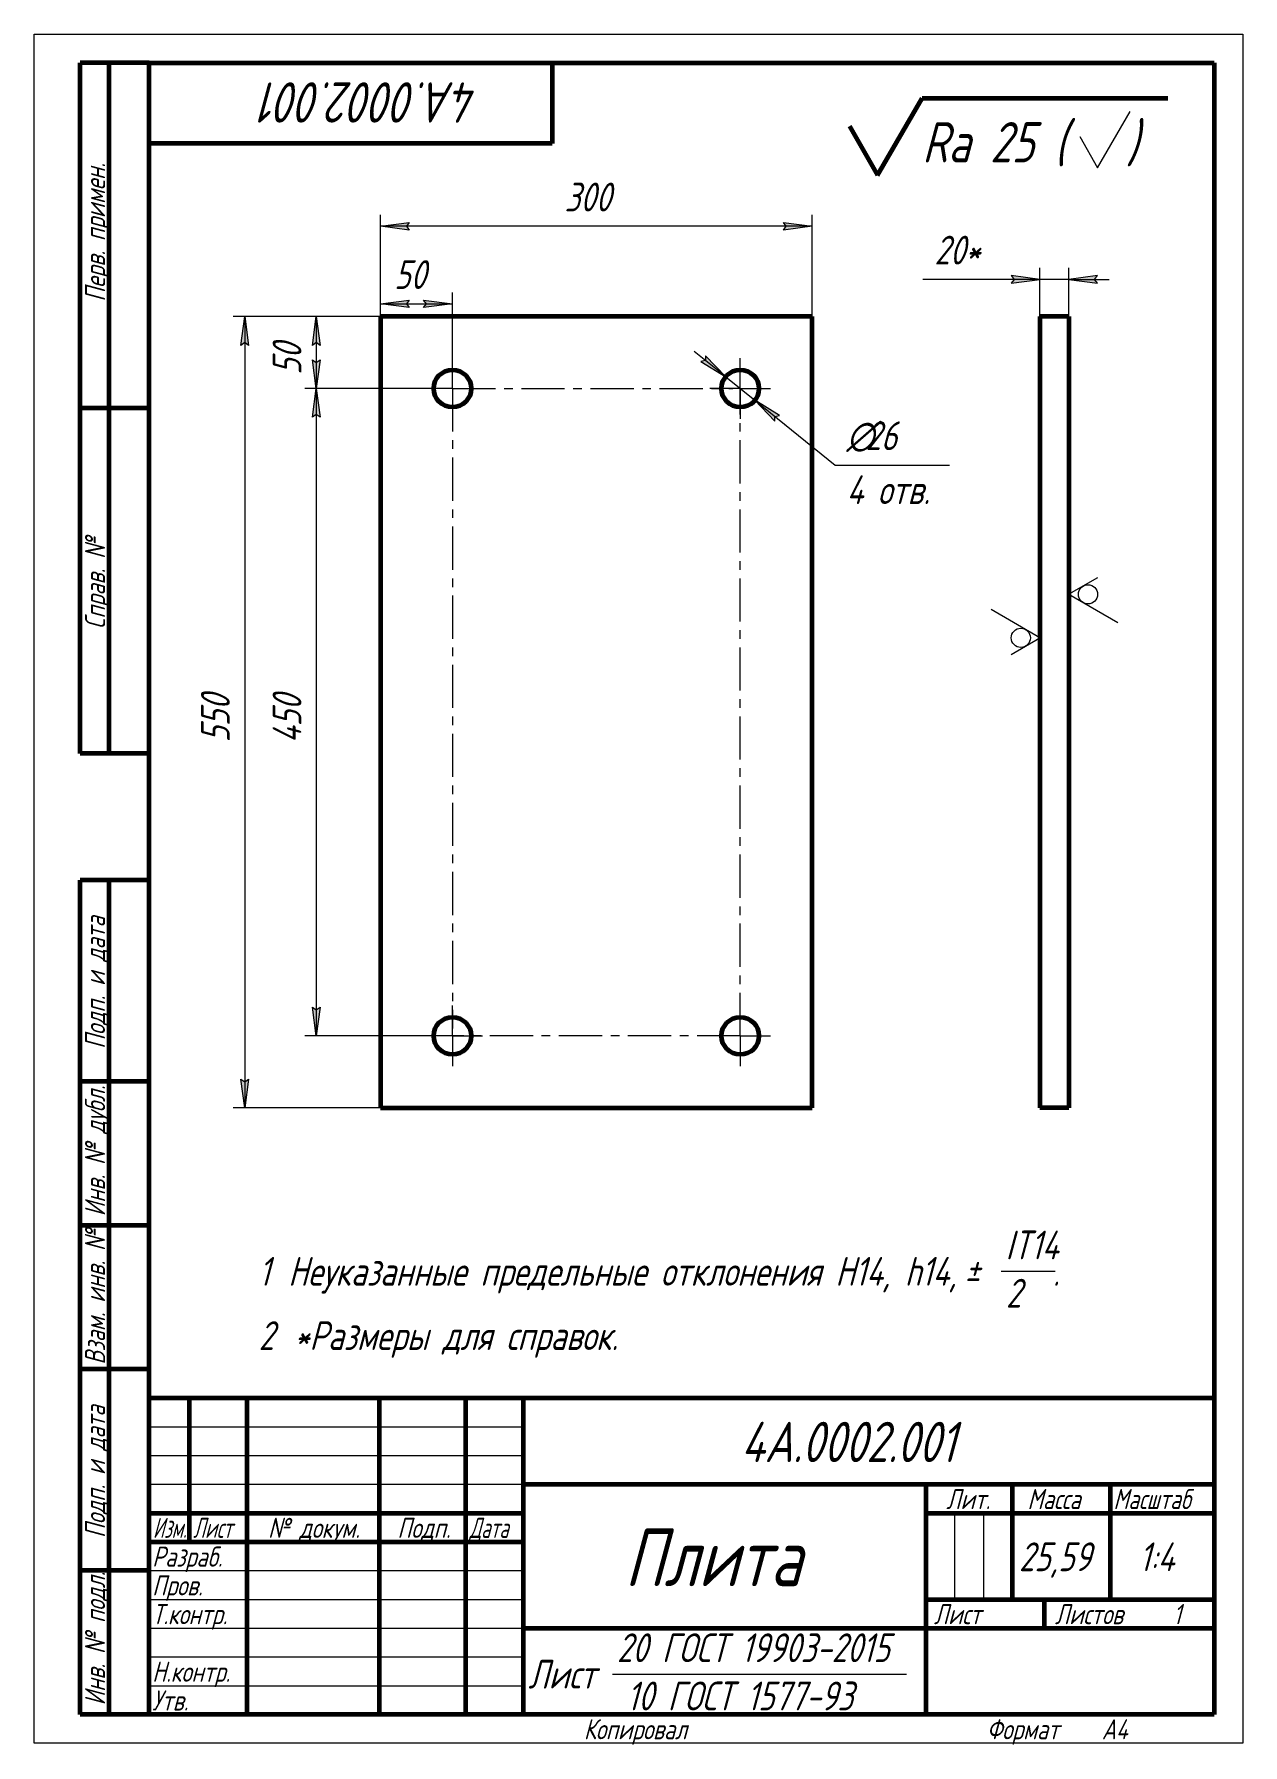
# Model space of a CAD drawing. Header units: millimetres. Extents: x 0 to 210, y 0 to 297.
import ezdxf

# ---------------------------------------------------------------- set-up
doc = ezdxf.new("R2010")
doc.units = ezdxf.units.MM
for name, pattern in [('K5LT_AXLED', [12, 7.5, -1.5, 1.5, -1.5]), ('K5LT_BASIC', [0]), ('K5LT_THIN', [0])]:
    doc.linetypes.add(name, pattern=pattern)
doc.layers.add('Системный слой', color=7, linetype='Continuous')
doc.layers.add('Системный слой (1)', color=7, linetype='Continuous', true_color=0x6c6c6c)
doc.styles.add('KDIMTEXTSTYLE', font='GOST_AU.SHX', dxfattribs={"width": 0.96, "oblique": 15, "height": 5})
doc.styles.add('KTEXTSTYLE', font='GOST_AU.SHX', dxfattribs={"width": 0.96, "height": 5})
doc.dimstyles.new('KDIMSTYLE (0.25)', dxfattribs={"dimtxt": 5, "dimasz": 1, "dimexe": 2, "dimexo": 0, "dimgap": 1, "dimtad": 1, "dimlfac": 4, "dimtxsty": 'KDIMTEXTSTYLE', "dimsah": 1, "dimcen": 0, "dimdle": 1, "dimadec": 0, "dimazin": 0, "dimtfac": 0.667, "dimtmove": 0, "dimatfit": 3, "dimfxl": 1, "dimtvp": 1, "dimtolj": 1, "dimtzin": 0, "dimarcsym": 0})

# ---------------------------------------------------------------- blocks, each defined once
blk = doc.blocks.new('D0')
at = {"layer": 'Системный слой (1)'}
for points in [[(120.15, 237.47), (116.67, 241.12), (116.64, 240.29), (115.84, 240.1)], [(129.51, 230.76), (125.2, 233.39), (128.68, 229.73), (128.71, 230.56)]]:
    blk.add_hatch(color=7, dxfattribs=at).paths.add_polyline_path(points)
at = {"layer": 'Системный слой (1)', "color": 7, "linetype": 'K5LT_THIN', "lineweight": 18}
for p, q in [((120.15, 237.47), (114.7, 241.87)), ((116.67, 241.12), (116.64, 240.29)), ((120.15, 237.47), (116.67, 241.12)), ((116.64, 240.29), (115.84, 240.1)), ((115.84, 240.1), (120.15, 237.47)), ((120.15, 237.47), (125.2, 233.39)), ((125.2, 233.39), (128.68, 229.73)), ((129.51, 230.76), (125.2, 233.39)), ((125.2, 233.39), (130.65, 228.99)), ((125.2, 233.39), (139.15, 222.13)), ((128.68, 229.73), (128.71, 230.56)), ((128.71, 230.56), (129.51, 230.76))]:
    blk.add_line(p, q, dxfattribs=at)
blk.add_wipeout([(141.15, 213.75), (141.15, 230.51), (156.39, 230.51), (156.39, 213.75)]).dxf.layer = 'Системный слой (1)'
blk.add_line((139.15, 222.13), (159.02, 222.13), dxfattribs=at)
at = {"layer": 'Системный слой (1)', "color": 7, "char_height": 5, "attachment_point": 1, "style": 'KTEXTSTYLE'}
for s, insert in [('\\H5.0;\\W1.000;\\Q15;\\Q15;\\W0.965;∅', (141.15, 229.72)), ('\\H5.0;\\W1.000;\\Q15;\\Q15;\\W0.965;26', (144.45, 229.72)), ('\\H5.0;\\W1.000;\\Q15;\\Q15;\\W0.965;4 отв.', (141.15, 220.34))]:
    blk.add_mtext(s, dxfattribs=dict(at, insert=insert))
blk = doc.blocks.new('KDIMARROW_01')
at = {"layer": 'Системный слой'}
blk.add_hatch(color=0, dxfattribs=at).paths.add_polyline_path([(0, 0), (-5, 0.66), (-4.5, 0), (-5, -0.66)])
at = {"layer": 'Системный слой', "color": 0, "linetype": 'K5LT_THIN', "lineweight": 18}
for p, q in [((-4.5, 0), (-5, 0.66)), ((-5, 0.66), (0, 0)), ((0, 0), (-5, -0.66)), ((-5, -0.66), (-4.5, 0)), ((0, 0), (-1, 0))]:
    blk.add_line(p, q, dxfattribs=at)
blk = doc.blocks.new('D1')
at = {"layer": 'Системный слой (1)'}
for points in [[(65.17, 262.96), (64.67, 263.62), (65.17, 264.27), (60.17, 263.62)], [(135.17, 263.62), (130.17, 264.27), (130.67, 263.62), (130.17, 262.96)]]:
    blk.add_hatch(color=7, dxfattribs=at).paths.add_polyline_path(points)
at = {"layer": 'Системный слой (1)', "color": 7, "linetype": 'K5LT_THIN', "lineweight": 18}
for p, q in [((60.17, 247.93), (60.17, 265.62)), ((135.17, 247.93), (135.17, 265.62)), ((60.17, 263.62), (65.17, 264.27)), ((65.17, 262.96), (60.17, 263.62)), ((65.17, 264.27), (64.67, 263.62)), ((64.67, 263.62), (65.17, 262.96)), ((130.67, 263.62), (130.17, 264.27)), ((130.17, 264.27), (135.17, 263.62)), ((135.17, 263.62), (130.17, 262.96)), ((130.17, 262.96), (130.67, 263.62))]:
    blk.add_line(p, q, dxfattribs=at)
blk.add_wipeout([(92.13, 264.62), (92.13, 272), (102.77, 272), (102.77, 264.62)]).dxf.layer = 'Системный слой (1)'
blk.add_line((135.17, 263.62), (60.17, 263.62), dxfattribs=at)
at = {"layer": 'Системный слой (1)', "color": 7, "insert": (92.13, 271.2), "char_height": 5, "attachment_point": 1, "style": 'KTEXTSTYLE'}
blk.add_mtext('\\H5.0;\\W1.000;\\Q15;\\Q15;\\W0.965;300', dxfattribs=at)
blk = doc.blocks.new('D2')
at = {"layer": 'Системный слой (1)'}
for points in [[(37.23, 242.93), (36.57, 247.93), (35.91, 242.93), (36.57, 243.43)], [(36.57, 110.43), (37.23, 115.43), (36.57, 114.93), (35.91, 115.43)]]:
    blk.add_hatch(color=7, dxfattribs=at).paths.add_polyline_path(points)
at = {"layer": 'Системный слой (1)', "color": 7, "linetype": 'K5LT_THIN', "lineweight": 18}
for p, q in [((60.17, 247.93), (34.57, 247.93)), ((35.91, 242.93), (36.57, 247.93)), ((36.57, 247.93), (37.23, 242.93)), ((36.57, 243.43), (35.91, 242.93)), ((37.23, 242.93), (36.57, 243.43)), ((36.57, 110.43), (35.91, 115.43)), ((35.91, 115.43), (36.57, 114.93)), ((36.57, 114.93), (37.23, 115.43)), ((37.23, 115.43), (36.57, 110.43)), ((60.17, 110.43), (34.57, 110.43))]:
    blk.add_line(p, q, dxfattribs=at)
blk.add_wipeout([(35.57, 173.9), (28.19, 173.9), (28.19, 184.03), (35.57, 184.03)]).dxf.layer = 'Системный слой (1)'
blk.add_line((36.57, 247.93), (36.57, 110.43), dxfattribs=at)
at = {"layer": 'Системный слой (1)', "color": 7, "insert": (28.98, 173.9), "char_height": 5, "attachment_point": 1, "rotation": 90, "style": 'KTEXTSTYLE'}
blk.add_mtext('\\H5.0;\\W1.000;\\Q15;\\Q15;\\W0.965;550', dxfattribs=at)
blk = doc.blocks.new('D3')
at = {"layer": 'Системный слой (1)'}
for points in [[(49.68, 230.43), (49.02, 235.43), (48.36, 230.43), (49.02, 230.93)], [(49.02, 122.93), (49.68, 127.93), (49.02, 127.43), (48.36, 127.93)]]:
    blk.add_hatch(color=7, dxfattribs=at).paths.add_polyline_path(points)
at = {"layer": 'Системный слой (1)', "color": 7, "linetype": 'K5LT_THIN', "lineweight": 18}
for p, q in [((72.67, 235.43), (47.02, 235.43)), ((48.36, 230.43), (49.02, 235.43)), ((49.02, 235.43), (49.68, 230.43)), ((49.02, 230.93), (48.36, 230.43)), ((49.68, 230.43), (49.02, 230.93)), ((49.02, 122.93), (48.36, 127.93)), ((48.36, 127.93), (49.02, 127.43)), ((49.02, 127.43), (49.68, 127.93)), ((49.68, 127.93), (49.02, 122.93)), ((72.67, 122.93), (47.02, 122.93))]:
    blk.add_line(p, q, dxfattribs=at)
blk.add_wipeout([(48.02, 173.77), (40.64, 173.77), (40.64, 184.15), (48.02, 184.15)]).dxf.layer = 'Системный слой (1)'
blk.add_line((49.02, 235.43), (49.02, 122.93), dxfattribs=at)
at = {"layer": 'Системный слой (1)', "color": 7, "insert": (41.43, 173.77), "char_height": 5, "attachment_point": 1, "rotation": 90, "style": 'KTEXTSTYLE'}
blk.add_mtext('\\H5.0;\\W1.000;\\Q15;\\Q15;\\W0.965;450', dxfattribs=at)
blk = doc.blocks.new('D4')
at = {"layer": 'Системный слой (1)', "color": 7, "linetype": 'K5LT_THIN', "lineweight": 18}
for p, q in [((60.17, 247.93), (47.02, 247.93)), ((72.67, 235.43), (47.02, 235.43))]:
    blk.add_line(p, q, dxfattribs=at)
blk.add_wipeout([(48.02, 237.79), (40.64, 237.79), (40.64, 245.25), (48.02, 245.25)]).dxf.layer = 'Системный слой (1)'
at = {"layer": 'Системный слой (1)'}
for points in [[(49.68, 242.93), (49.02, 247.93), (48.36, 242.93), (49.02, 243.43)], [(49.02, 235.43), (49.68, 240.43), (49.02, 239.93), (48.36, 240.43)]]:
    blk.add_hatch(color=7, dxfattribs=at).paths.add_polyline_path(points)
at = {"layer": 'Системный слой (1)', "color": 7, "linetype": 'K5LT_THIN', "lineweight": 18}
for p, q in [((48.36, 242.93), (49.02, 247.93)), ((49.02, 247.93), (49.68, 242.93)), ((49.02, 247.93), (49.02, 235.43)), ((49.02, 243.43), (48.36, 242.93)), ((49.68, 242.93), (49.02, 243.43)), ((49.02, 235.43), (48.36, 240.43)), ((48.36, 240.43), (49.02, 239.93)), ((49.02, 239.93), (49.68, 240.43)), ((49.68, 240.43), (49.02, 235.43))]:
    blk.add_line(p, q, dxfattribs=at)
at = {"layer": 'Системный слой (1)', "color": 7, "insert": (41.43, 237.79), "char_height": 5, "attachment_point": 1, "rotation": 90, "style": 'KTEXTSTYLE'}
blk.add_mtext('\\H5.0;\\W1.000;\\Q15;\\Q15;\\W0.965;50', dxfattribs=at)
blk = doc.blocks.new('D5')
at = {"layer": 'Системный слой (1)', "color": 7, "linetype": 'K5LT_THIN', "lineweight": 18}
for p, q in [((60.17, 247.93), (60.17, 252.14)), ((72.67, 235.43), (72.67, 252.14))]:
    blk.add_line(p, q, dxfattribs=at)
blk.add_wipeout([(62.54, 251.14), (62.54, 258.53), (70, 258.53), (70, 251.14)]).dxf.layer = 'Системный слой (1)'
at = {"layer": 'Системный слой (1)'}
for points in [[(65.17, 249.49), (64.67, 250.14), (65.17, 250.8), (60.17, 250.14)], [(72.67, 250.14), (67.67, 250.8), (68.17, 250.14), (67.67, 249.49)]]:
    blk.add_hatch(color=7, dxfattribs=at).paths.add_polyline_path(points)
at = {"layer": 'Системный слой (1)', "color": 7, "linetype": 'K5LT_THIN', "lineweight": 18}
for p, q in [((60.17, 250.14), (65.17, 250.8)), ((65.17, 249.49), (60.17, 250.14)), ((60.17, 250.14), (72.67, 250.14)), ((65.17, 250.8), (64.67, 250.14)), ((64.67, 250.14), (65.17, 249.49)), ((68.17, 250.14), (67.67, 250.8)), ((67.67, 250.8), (72.67, 250.14)), ((72.67, 250.14), (67.67, 249.49)), ((67.67, 249.49), (68.17, 250.14))]:
    blk.add_line(p, q, dxfattribs=at)
at = {"layer": 'Системный слой (1)', "color": 7, "insert": (62.54, 257.73), "char_height": 5, "attachment_point": 1, "style": 'KTEXTSTYLE'}
blk.add_mtext('\\H5.0;\\W1.000;\\Q15;\\Q15;\\W0.965;50', dxfattribs=at)
blk = doc.blocks.new('U0')
at = {"layer": 'Системный слой (1)', "color": 30, "linetype": 'K5LT_AXLED', "lineweight": 18, "true_color": 0xff8000}
for q in [(72.67, 128.18), (67.42, 122.93), (77.92, 122.93), (72.67, 117.68)]:
    blk.add_line((72.67, 122.93), q, dxfattribs=at)
blk = doc.blocks.new('U1')
at = {"layer": 'Системный слой (1)', "color": 30, "linetype": 'K5LT_AXLED', "lineweight": 18, "true_color": 0xff8000}
for q in [(72.67, 240.68), (67.42, 235.43), (121.42, 235.43), (72.67, 124.18)]:
    blk.add_line((72.67, 235.43), q, dxfattribs=at)
blk = doc.blocks.new('U2')
at = {"layer": 'Системный слой (1)', "color": 30, "linetype": 'K5LT_AXLED', "lineweight": 18, "true_color": 0xff8000}
for q in [(122.67, 237.43), (70.67, 122.93), (127.92, 122.93), (122.67, 117.68)]:
    blk.add_line((122.67, 122.93), q, dxfattribs=at)
blk = doc.blocks.new('U3')
at = {"layer": 'Системный слой (1)', "color": 30, "linetype": 'K5LT_AXLED', "lineweight": 18, "true_color": 0xff8000}
for q in [(122.67, 240.68), (117.42, 235.43), (127.92, 235.43), (122.67, 230.18)]:
    blk.add_line((122.67, 235.43), q, dxfattribs=at)
blk = doc.blocks.new('D6')
at = {"layer": 'Системный слой (1)'}
for points in [[(169.76, 253.73), (174.76, 254.39), (169.76, 255.05), (170.26, 254.39)], [(184.26, 254.39), (184.76, 255.05), (179.76, 254.39), (184.76, 253.73)]]:
    blk.add_hatch(color=7, dxfattribs=at).paths.add_polyline_path(points)
at = {"layer": 'Системный слой (1)', "color": 7, "linetype": 'K5LT_THIN', "lineweight": 18}
for p, q in [((174.76, 247.93), (174.76, 256.39)), ((179.76, 247.93), (179.76, 256.39)), ((174.76, 254.39), (169.76, 255.05)), ((169.76, 255.05), (170.26, 254.39)), ((170.26, 254.39), (169.76, 253.73)), ((169.76, 253.73), (174.76, 254.39)), ((174.76, 254.39), (169.76, 254.39)), ((179.76, 254.39), (174.76, 254.39)), ((184.76, 255.05), (179.76, 254.39)), ((179.76, 254.39), (184.76, 253.73)), ((179.76, 254.39), (186.76, 254.39)), ((184.26, 254.39), (184.76, 255.05)), ((184.76, 253.73), (184.26, 254.39))]:
    blk.add_line(p, q, dxfattribs=at)
blk.add_wipeout([(156.42, 255.39), (156.42, 262.77), (167.31, 262.77), (167.31, 255.39)]).dxf.layer = 'Системный слой (1)'
for p, q in [((169.76, 254.39), (154.42, 254.39)), ((174.76, 254.39), (167.76, 254.39))]:
    blk.add_line(p, q, dxfattribs=at)
at = {"layer": 'Системный слой (1)', "color": 7, "insert": (156.42, 261.98), "char_height": 5, "attachment_point": 1, "style": 'KTEXTSTYLE'}
blk.add_mtext('\\H5.0;\\W1.000;\\Q15;\\Q15;\\W0.965;20*', dxfattribs=at)
blk = doc.blocks.new('U4')
at = {"layer": 'Системный слой (1)', "color": 7, "linetype": 'K5LT_THIN', "lineweight": 18}
for p, q in [((174.76, 192.1), (166.26, 197.01)), ((169.76, 189.21), (174.76, 192.1))]:
    blk.add_line(p, q, dxfattribs=at)
blk.add_arc((171.43, 192.1), 1.67, 0, 360, dxfattribs=at)
blk = doc.blocks.new('U5')
at = {"layer": 'Системный слой (1)', "color": 7, "linetype": 'K5LT_THIN', "lineweight": 18}
for p, q in [((184.76, 202.54), (179.76, 199.66)), ((179.76, 199.66), (188.27, 194.75))]:
    blk.add_line(p, q, dxfattribs=at)
blk.add_arc((183.1, 199.66), 1.67, 0, 360, dxfattribs=at)
blk = doc.blocks.new('U6')
at = {"color": 7, "linetype": 'K5LT_THIN', "lineweight": 18}
for p, q in [((0, 0), (0, 297)), ((0, 297), (210, 297)), ((210, 297), (210, 0)), ((20, 55), (85, 55)), ((20, 50), (85, 50)), ((20, 45), (85, 45)), ((159.96, 25), (159.96, 40)), ((164.98, 25), (164.98, 40)), ((20, 30), (85, 30)), ((20, 25), (85, 25)), ((20, 20), (85, 20)), ((20, 15), (85, 15)), ((100.5, 12), (151.56, 12)), ((20, 10), (85, 10)), ((210, 0), (0, 0))]:
    blk.add_line(p, q, dxfattribs=at)
at = {"color": 150, "linetype": 'K5LT_BASIC', "lineweight": 60, "true_color": 0x0080ff}
for p, q in [((8, 172), (8, 292)), ((20, 292), (8, 292)), ((13, 172), (13, 292)), ((20, 5), (20, 292)), ((20, 292), (205, 292)), ((90, 292), (90, 278)), ((205, 292), (205, 5)), ((90, 278), (20, 278)), ((20, 232), (8, 232)), ((20, 172), (8, 172)), ((8, 5), (8, 150)), ((20, 150), (8, 150)), ((13, 5), (13, 150)), ((20, 115), (8, 115)), ((20, 90), (8, 90)), ((20, 65), (8, 65)), ((20, 60), (205, 60)), ((20, 5), (20, 60)), ((27, 35), (27, 60)), ((37, 5), (37, 60)), ((60, 5), (60, 60)), ((75, 5), (75, 60)), ((85, 5), (85, 60)), ((85, 45), (205, 45)), ((155, 5), (155, 45)), ((170, 25), (170, 45)), ((187, 25), (187, 45)), ((20, 40), (85, 40)), ((155, 40), (170, 40)), ((170, 40), (205, 40)), ((20, 35), (85, 35)), ((20, 30), (8, 30)), ((155, 25), (205, 25)), ((175.57, 20), (175.57, 25)), ((85, 20), (155, 20)), ((155, 20), (205, 20)), ((20, 5), (8, 5)), ((205, 5), (20, 5))]:
    blk.add_line(p, q, dxfattribs=at)
at = {"color": 7, "attachment_point": 1, "style": 'KTEXTSTYLE'}
for s, insert, char_height, rotation in [('\\H5.0;\\W1.000;\\Q15;\\Q15;\\W0.965;\\H7.00;4А.0002.001', (77.2, 281.64), 7, 180), ('\\H5.0;\\W1.000;\\Q15;\\Q15;\\W0.965;\\H3.50;Перв. примен.', (8.82, 250.52), 3.5, 90), ('\\H5.0;\\W1.000;\\Q15;\\Q15;\\W0.965;\\H3.50;Справ. №', (8.82, 193.63), 3.5, 90), ('\\H5.0;\\W1.000;\\Q15;\\Q15;\\W0.965;\\H3.50;Подп. и дата', (8.82, 120.66), 3.5, 90), ('\\H5.0;\\W1.000;\\Q15;\\Q15;\\W0.965;\\H3.50;Инв. № дубл.', (8.82, 91.57), 3.5, 90), ('\\H5.0;\\W1.000;\\Q15;\\Q15;\\W0.965;\\H3.50;Взам. инв. №', (8.82, 65.8), 3.5, 90), ('\\H5.0;\\W1.000;\\Q15;\\Q15;\\W0.965;\\H3.50;Подп. и дата', (8.82, 35.66), 3.5, 90), ('\\H5.0;\\W1.000;\\Q15;\\Q15;\\W0.965;\\H3.50;Инв. № подл.', (8.82, 6.57), 3.5, 90)]:
    blk.add_mtext(s, dxfattribs=dict(at, insert=insert, char_height=char_height, rotation=rotation))
for s, insert, char_height in [('\\H5.0;\\W1.000;\\Q15;\\Q15;\\W0.965;\\H7.00;4А.0002.001', (122.8, 55.86), 7), ('\\H5.0;\\W1.000;\\Q15;\\Q15;\\W0.965;\\H3.50;Лит.', (158.47, 44.18), 3.5), ('\\H5.0;\\W1.000;\\Q15;\\Q15;\\W0.965;\\H3.50;Масса', (172.58, 44.18), 3.5), ('\\H5.0;\\W1.000;\\Q15;\\Q15;\\W0.930;\\H3.50;Масштаб', (187.52, 44.18), 3.5), ('\\H5.0;\\W1.000;\\Q15;\\Q15;\\W0.784;\\H3.50;Изм.', (20.62, 39.18), 3.5), ('\\H5.0;\\W1.000;\\Q15;\\Q15;\\W0.799;\\H3.50;Лист', (27.61, 39.18), 3.5), ('\\H5.0;\\W1.000;\\Q15;\\Q15;\\W0.965;\\H3.50;№ докум.', (40.63, 39.18), 3.5), ('\\H5.0;\\W1.000;\\Q15;\\Q15;\\W0.965;\\H3.50;Подп.', (63.1, 39.18), 3.5), ('\\H5.0;\\W1.000;\\Q15;\\Q15;\\W0.799;\\H3.50;Дата', (75.61, 39.18), 3.5), ('\\H5.0;\\W1.000;\\Q15;\\Q15;\\W0.965;\\H10.00;Плита', (102.57, 37.29), 10), ('\\H5.0;\\W1.000;\\Q15;\\Q15;\\W0.965;\\H3.50;Разраб.', (20.5, 34.18), 3.5), ('\\H5.0;\\W1.000;\\Q15;\\Q15;\\W0.965;25,59', (171.11, 34.9), 5), ('\\H5.0;\\W1.000;\\Q15;\\Q15;\\W0.965;{\\c16711680;1:4}', (191.98, 34.9), 5), ('\\H5.0;\\W1.000;\\Q15;\\Q15;\\W0.965;\\H3.50;Пров.', (20.5, 29.18), 3.5), ('\\H5.0;\\W1.000;\\Q15;\\Q15;\\W0.965;\\H3.50;Т.контр.', (20.5, 24.18), 3.5), ('\\H5.0;\\W1.000;\\Q15;\\Q15;\\W0.965;\\H3.50;Лист', (156.32, 24.18), 3.5), ('\\H5.0;\\W1.000;\\Q15;\\Q15;\\W0.965;\\H3.50;Листов', (177.36, 24.18), 3.5), ('\\H5.0;\\W1.000;\\Q15;\\Q15;\\W0.965;\\H3.50;1', (197.91, 24.18), 3.5), ('\\H5.0;\\W1.000;\\Q15;\\Q15;\\W0.965;20 ГОСТ 19903-2015', (101.26, 19.09), 5), ('\\H5.0;\\W1.000;\\Q15;\\Q15;\\W0.965;\\H3.50;Н.контр.', (20.5, 14.18), 3.5), ('\\H5.0;\\W1.000;\\Q15;\\Q15;\\W0.965;Лист', (85.86, 14.5), 5), ('\\H5.0;\\W1.000;\\Q15;\\Q15;\\W0.965;\\H3.50;Утв.', (20.5, 9.18), 3.5), ('\\H5.0;\\W1.000;\\Q15;\\Q15;\\W0.965;10 ГОСТ 1577-93', (102.97, 10.71), 5), ('\\H5.0;\\W1.000;\\Q15;\\Q15;\\W0.965;\\H3.50;Копировал', (95.5, 4.18), 3.5), ('\\H5.0;\\W1.000;\\Q15;\\Q15;\\W0.965;\\H3.50;Формат', (165.5, 4.18), 3.5), ('\\H5.0;\\W1.000;\\Q15;\\Q15;\\W0.965;\\H3.50;A4', (185.5, 4.18), 3.5)]:
    blk.add_mtext(s, dxfattribs=dict(at, insert=insert, char_height=char_height))
blk = doc.blocks.new('U7')
at = {"color": 7, "linetype": 'K5LT_THIN', "lineweight": 18}
blk.add_line((168.03, 82.01), (177.42, 82.01), dxfattribs=at)
at = {"color": 7, "char_height": 5, "attachment_point": 1, "style": 'KTEXTSTYLE'}
for s, insert in [('\\H5.0;\\W1.000;\\Q15;\\Q15;\\W0.965;IT14', (168.79, 89.09)), ('\\H5.0;\\W1.000;\\Q15;\\Q15;\\W0.965;1', (39, 84.51)), ('\\H5.0;\\W1.000;\\Q15;\\Q15;\\W0.965;Неуказанные предельные отклонения H14, h14, ', (44.12, 84.51)), ('\\H5.0;\\W1.000;\\Q15;\\Q15;\\W0.965;±', (161.59, 84.51)), ('\\H5.0;\\W1.000;\\Q15;\\Q15;\\W0.965; ', (164.5, 84.51)), ('\\H5.0;\\W1.000;\\Q15;\\Q15;\\W0.965;2', (168.85, 80.71)), ('\\H5.0;\\W1.000;\\Q15;\\Q15;\\W0.965;.', (177.01, 84.51)), ('\\H5.0;\\W1.000;\\Q15;\\Q15;\\W0.965;2', (39, 73.33)), ('\\H5.0;\\W1.000;\\Q15;\\Q15;\\W0.965;*Размеры для справок.', (45.17, 73.33))]:
    blk.add_mtext(s, dxfattribs=dict(at, insert=insert))
blk = doc.blocks.new('U8')
at = {"color": 150, "linetype": 'K5LT_BASIC', "lineweight": 60, "true_color": 0x0080ff}
for p, q in [((146.55, 272.51), (154.28, 285.91)), ((154.28, 285.91), (197, 285.91)), ((141.64, 281.01), (146.55, 272.51))]:
    blk.add_line(p, q, dxfattribs=at)
at = {"color": 7, "linetype": 'K5LT_THIN', "lineweight": 18}
for p, q in [((184.77, 273.77), (190.45, 283.57)), ((181.67, 279.21), (184.77, 273.77))]:
    blk.add_line(p, q, dxfattribs=at)
at = {"color": 7, "char_height": 7, "attachment_point": 1, "style": 'KTEXTSTYLE'}
for s, insert in [('\\H5.0;\\W1.000;\\Q15;\\Q15;\\W0.965;\\H7.00;Ra 25 (', (154.28, 281.73)), ('\\H5.0;\\W1.000;\\Q15;\\Q15;\\W0.965;\\H7.00;)', (189.75, 281.73))]:
    blk.add_mtext(s, dxfattribs=dict(at, insert=insert))

msp = doc.modelspace()

# ---------------------------------------------------------------- linework, layer by layer
at = {"layer": 'Системный слой (1)', "color": 150, "linetype": 'K5LT_BASIC', "lineweight": 60, "true_color": 0x0080ff}
for p, q in [((135.1748, 247.9268), (60.1748, 247.9268)), ((60.1748, 247.9268), (60.1748, 110.4268)), ((135.1748, 110.4268), (135.1748, 247.9268)), ((179.763, 247.9268), (174.763, 247.9268)), ((174.763, 247.9268), (174.763, 110.4268)), ((179.763, 247.9268), (179.763, 110.4268)), ((60.1748, 110.4268), (135.1748, 110.4268)), ((179.763, 110.4268), (174.763, 110.4268))]:
    msp.add_line(p, q, dxfattribs=at)
msp.add_circle((122.6748, 122.9268), 3.25, dxfattribs=at)

# ---------------------------------------------------------------- block references
for name in ['U8', 'U7']:
    msp.add_blockref(name, (0, 0))
at = {"layer": 'Системный слой (1)'}
for name in ['U5', 'U4']:
    msp.add_blockref(name, (0, 0), dxfattribs=at)

# ---------------------------------------------------------------- next in the draw order: dimensions: what is measured, and where the dimension line sits
at = {"layer": 'Системный слой (1)', "color": 7}
for base, p1, p2, override, picture, middle in [((135.1748, 263.6167), (60.1748, 247.9268), (135.1748, 247.9268), {"dimexo": 0, "dimpost": '\\H5.0;\\W0.965;\\Q15;<>', "dimblk1": 'KDIMARROW_01', "dimblk2": 'KDIMARROW_01', "dimse1": 0, "dimse2": 0, "dimclrt": 7, "dimtol": 1, "dimtp": 0, "dimtm": 0, "dimtdec": 5, "dimtolj": 1}, 'D1', (97.6748, 263.6167)), ((179.763, 254.392), (174.763, 247.9268), (179.763, 247.9268), {"dimexo": 0, "dimtoh": 1, "dimpost": '\\H5.0;\\W0.965;\\Q15;<>\\H5.0;\\W0.965;\\Q15;\\Q15;*', "dimblk1": 'KDIMARROW_01', "dimblk2": 'KDIMARROW_01', "dimse1": 0, "dimse2": 0, "dimclrt": 7, "dimtol": 1, "dimtp": 0, "dimtm": 0, "dimtdec": 5, "dimtmove": 1, "dimtolj": 1}, 'D6', (162.0905, 254.392))]:
    dim = msp.add_linear_dim(base=base, p1=p1, p2=p2, angle=180, dimstyle='KDIMSTYLE (0.25)', override=override, dxfattribs=at)
    dim.commit()
    dim.dimension.update_dxf_attribs({"geometry": picture, "text_midpoint": middle, "dimtype": 160})
dim = msp.add_diameter_dim_2p(p1=(112.5594, 243.5925), p2=(132.7902, 227.2611), dimstyle='KDIMSTYLE (0.25)', override={"dimtih": 1, "dimtoh": 1, "dimpost": '\\H5.0;\\W0.965;\\Q15;<>\\X\\H5.0;\\W0.965;\\Q15;\\Q15;4 отв.', "dimblk1": 'KDIMARROW_01', "dimblk2": 'KDIMARROW_01', "dimclrt": 7, "dimtol": 1, "dimtp": 0, "dimtm": 0, "dimtdec": 5, "dimtmove": 1, "dimatfit": 2, "dimtolj": 1}, dxfattribs=at)
dim.commit()
dim.dimension.update_dxf_attribs({"geometry": 'D0', "text_midpoint": (141.1464, 222.1299)})

# ---------------------------------------------------------------- next in the draw order: linework, layer by layer
at = {"layer": 'Системный слой (1)', "color": 150, "linetype": 'K5LT_BASIC', "lineweight": 60, "true_color": 0x0080ff}
msp.add_circle((122.6748, 235.4268), 3.25, dxfattribs=at)

# ---------------------------------------------------------------- next in the draw order: block references
at = {"layer": 'Системный слой (1)'}
msp.add_blockref('U3', (0, 0), dxfattribs=at)

# ---------------------------------------------------------------- next in the draw order: dimensions: what is measured, and where the dimension line sits
at = {"layer": 'Системный слой (1)', "color": 7}
dim = msp.add_linear_dim(base=(36.5678, 247.9268), p1=(60.1748, 110.4268), p2=(60.1748, 247.9268), angle=270, dimstyle='KDIMSTYLE (0.25)', override={"dimexo": 0, "dimpost": '\\H5.0;\\W0.965;\\Q15;<>', "dimblk1": 'KDIMARROW_01', "dimblk2": 'KDIMARROW_01', "dimse1": 0, "dimse2": 0, "dimclrt": 7, "dimtol": 1, "dimtp": 0, "dimtm": 0, "dimtdec": 5, "dimtolj": 1}, dxfattribs=at)
dim.commit()
dim.dimension.update_dxf_attribs({"geometry": 'D2', "text_midpoint": (36.5678, 179.1768), "dimtype": 160})

# ---------------------------------------------------------------- next in the draw order: dimensions: what is measured, and where the dimension line sits
dim = msp.add_linear_dim(base=(49.0175, 235.4268), p1=(72.6748, 122.9268), p2=(72.6748, 235.4268), angle=90, dimstyle='KDIMSTYLE (0.25)', override={"dimexo": 0, "dimpost": '\\H5.0;\\W0.965;\\Q15;<>', "dimblk1": 'KDIMARROW_01', "dimblk2": 'KDIMARROW_01', "dimse1": 0, "dimse2": 0, "dimclrt": 7, "dimtol": 1, "dimtp": 0, "dimtm": 0, "dimtdec": 5, "dimtolj": 1}, dxfattribs=at)
dim.commit()
dim.dimension.update_dxf_attribs({"geometry": 'D3', "text_midpoint": (49.0175, 179.1768), "dimtype": 160})

# ---------------------------------------------------------------- next in the draw order: linework, layer by layer
at = {"layer": 'Системный слой (1)', "color": 150, "linetype": 'K5LT_BASIC', "lineweight": 60, "true_color": 0x0080ff}
msp.add_circle((72.6748, 122.9268), 3.25, dxfattribs=at)

# ---------------------------------------------------------------- next in the draw order: block references
at = {"layer": 'Системный слой (1)'}
msp.add_blockref('U0', (0, 0), dxfattribs=at)

# ---------------------------------------------------------------- next in the draw order: dimensions: what is measured, and where the dimension line sits
at = {"layer": 'Системный слой (1)', "color": 7}
dim = msp.add_linear_dim(base=(49.0175, 247.9268), p1=(72.6748, 235.4268), p2=(60.1748, 247.9268), angle=90, dimstyle='KDIMSTYLE (0.25)', override={"dimexo": 0, "dimpost": '\\H5.0;\\W0.965;\\Q15;<>', "dimblk1": 'KDIMARROW_01', "dimblk2": 'KDIMARROW_01', "dimse1": 0, "dimse2": 0, "dimclrt": 7, "dimtol": 1, "dimtp": 0, "dimtm": 0, "dimtdec": 5, "dimtolj": 1}, dxfattribs=at)
dim.commit()
dim.dimension.update_dxf_attribs({"geometry": 'D4', "text_midpoint": (49.0175, 241.6768), "dimtype": 160})

# ---------------------------------------------------------------- next in the draw order: dimensions: what is measured, and where the dimension line sits
dim = msp.add_linear_dim(base=(60.1748, 250.1436), p1=(72.6748, 235.4268), p2=(60.1748, 247.9268), dimstyle='KDIMSTYLE (0.25)', override={"dimexo": 0, "dimpost": '\\H5.0;\\W0.965;\\Q15;<>', "dimblk1": 'KDIMARROW_01', "dimblk2": 'KDIMARROW_01', "dimse1": 0, "dimse2": 0, "dimclrt": 7, "dimtol": 1, "dimtp": 0, "dimtm": 0, "dimtdec": 5, "dimtolj": 1}, dxfattribs=at)
dim.commit()
dim.dimension.update_dxf_attribs({"geometry": 'D5', "text_midpoint": (66.4248, 250.1436), "dimtype": 160})

# ---------------------------------------------------------------- next in the draw order: linework, layer by layer
at = {"layer": 'Системный слой (1)', "color": 150, "linetype": 'K5LT_BASIC', "lineweight": 60, "true_color": 0x0080ff}
msp.add_circle((72.6748, 235.4268), 3.25, dxfattribs=at)

# ---------------------------------------------------------------- next in the draw order: block references
msp.add_blockref('U6', (0, 0))
at = {"layer": 'Системный слой (1)'}
for name in ['U1', 'U2']:
    msp.add_blockref(name, (0, 0), dxfattribs=at)

doc.saveas('drawing.dxf')
